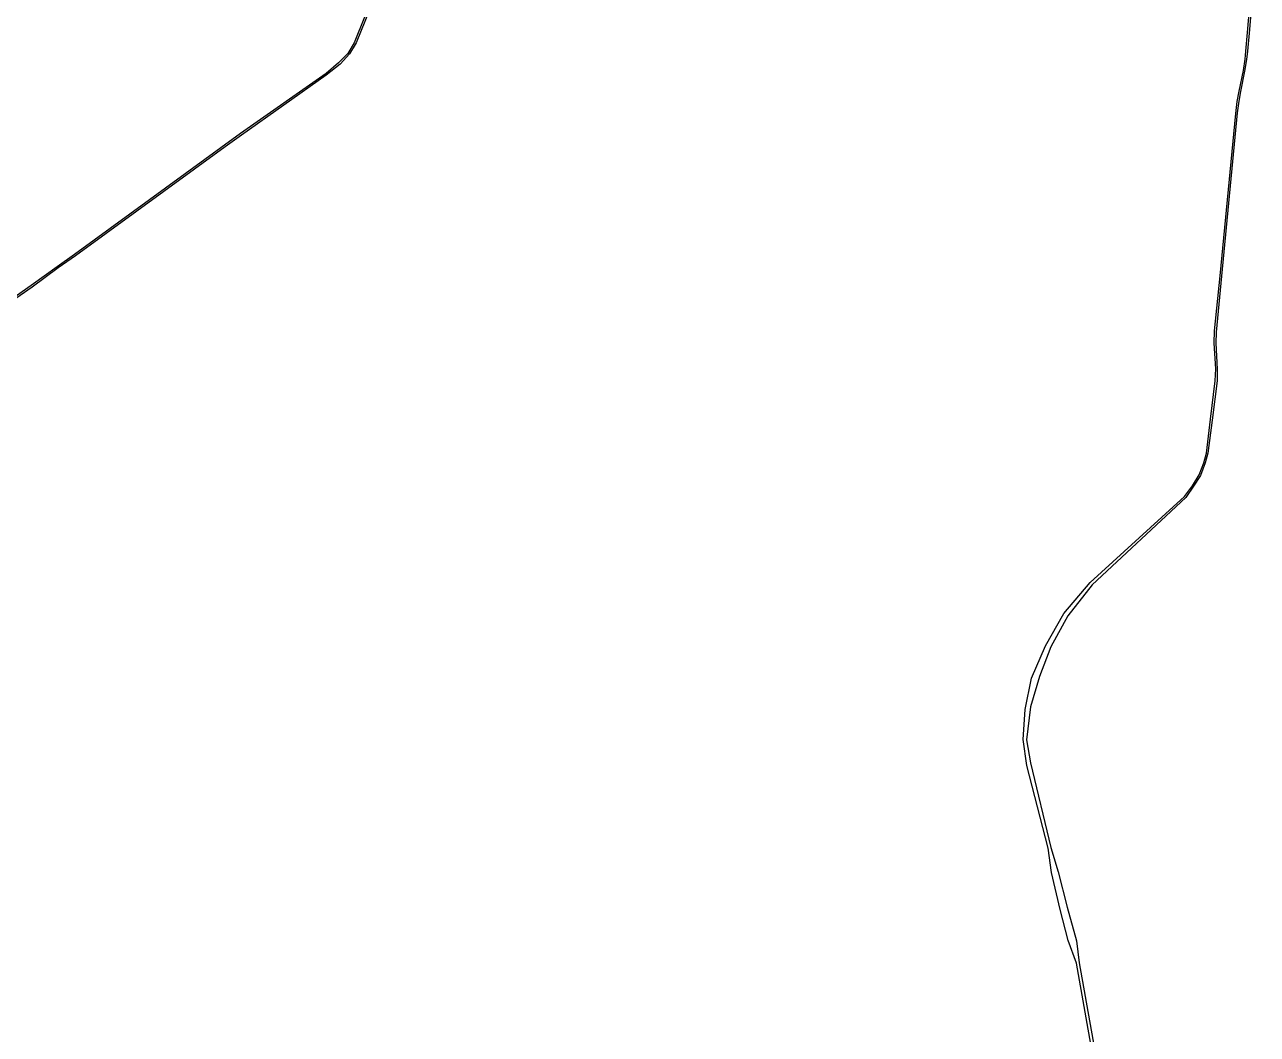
# Model space of a CAD drawing. Header units: metres. Extents: x 436207 to 441321, y 4465685 to 4475088.
# Drawn here: x 438764 to 441113, y 4470386 to 4472311 of the extents above; entities that cross this region are included whole.
import ezdxf

# ---------------------------------------------------------------- set-up
doc = ezdxf.new("R2010")
doc.units = ezdxf.units.M
doc.layers.add('G_L_TRA', color=7, linetype='CONTINUOUS', true_color=0x376b91)

msp = doc.modelspace()

# ---------------------------------------------------------------- linework, layer by layer
at = {"layer": 'G_L_TRA'}
for points in [[(439932.2, 4472789.5), (439716.9, 4472717.8), (439690.3, 4472705.7), (439664.9, 4472691.5), (439581.6, 4472625.1), (439532.9, 4472587.3), (439516.7, 4472569.5), (439502.4, 4472549.9), (439494.6, 4472531.2), (439391.8, 4472276.5), (439379.7, 4472256.4), (439362.2, 4472238.4), (439338.5, 4472218.3), (439175.2, 4472103.5), (438858.9, 4471873.2), (438826.2, 4471849.5), (438776.4, 4471813.9), (438608.4, 4471695.8)], [(439933.3, 4472786.6), (439717.9, 4472713.6), (439690.2, 4472700.8), (439665.8, 4472685.5), (439586.2, 4472620.3), (439535.4, 4472582.3), (439521.2, 4472567.6), (439506.9, 4472548.1), (439498.6, 4472530.8), (439395.7, 4472276.4), (439383.1, 4472255.7), (439365.1, 4472236), (439338.9, 4472215.1), (439177.5, 4472100.8), (439146.5, 4472078.3), (438860.9, 4471870.8), (438828, 4471847.4), (438778.5, 4471811.1), (438609.8, 4471693.7)], [(440920.4, 4469663.6), (440768.6, 4470521.9), (440752.5, 4470565.4), (440737.2, 4470624.6), (440720.6, 4470695.3), (440714.5, 4470741.7), (440673.9, 4470899), (440666.6, 4470948.5), (440670.5, 4471005.7), (440683.1, 4471065.5), (440709.5, 4471127.2), (440744.5, 4471188.5), (440794.5, 4471248.1), (440974.1, 4471412), (440989.3, 4471432.4), (441002, 4471453), (441011.1, 4471475.8), (441016.3, 4471494.2), (441023.9, 4471559.4), (441032.5, 4471632.4), (441034, 4471655.2), (441030.8, 4471703.8), (441031.3, 4471727.7), (441042.2, 4471832.5), (441072.2, 4472141.9), (441074.8, 4472165), (441078.3, 4472184.2), (441086.8, 4472223.8), (441089.7, 4472245.4), (441091.2, 4472260.7), (441094.6, 4472296), (441110.5, 4472482)], [(441113.2, 4472481.8), (441097.4, 4472295.1), (441094.2, 4472260.9), (441092.5, 4472244.6), (441089, 4472222.6), (441080.9, 4472183.8), (441077.7, 4472165.6), (441075, 4472143), (441045.1, 4471832.1), (441034.5, 4471725.2), (441034.2, 4471704.3), (441036.8, 4471654.6), (441036.3, 4471632.3), (441026.9, 4471557.5), (441018.9, 4471494.1), (441013.9, 4471476), (441004.7, 4471452.1), (440991.7, 4471431.5), (440976.6, 4471409.6), (440798.1, 4471243.4), (440751.8, 4471184.3), (440719.8, 4471124.9), (440697.9, 4471068.8), (440681, 4471011.1), (440673.2, 4470948.2), (440680.7, 4470903.8), (440719.7, 4470742.9), (440733.4, 4470696.5), (440751, 4470628.8), (440768.5, 4470564.8), (440773.6, 4470522.5), (440926.8, 4469663.6)]]:
    msp.add_lwpolyline(points, dxfattribs=at)

doc.saveas('drawing.dxf')
